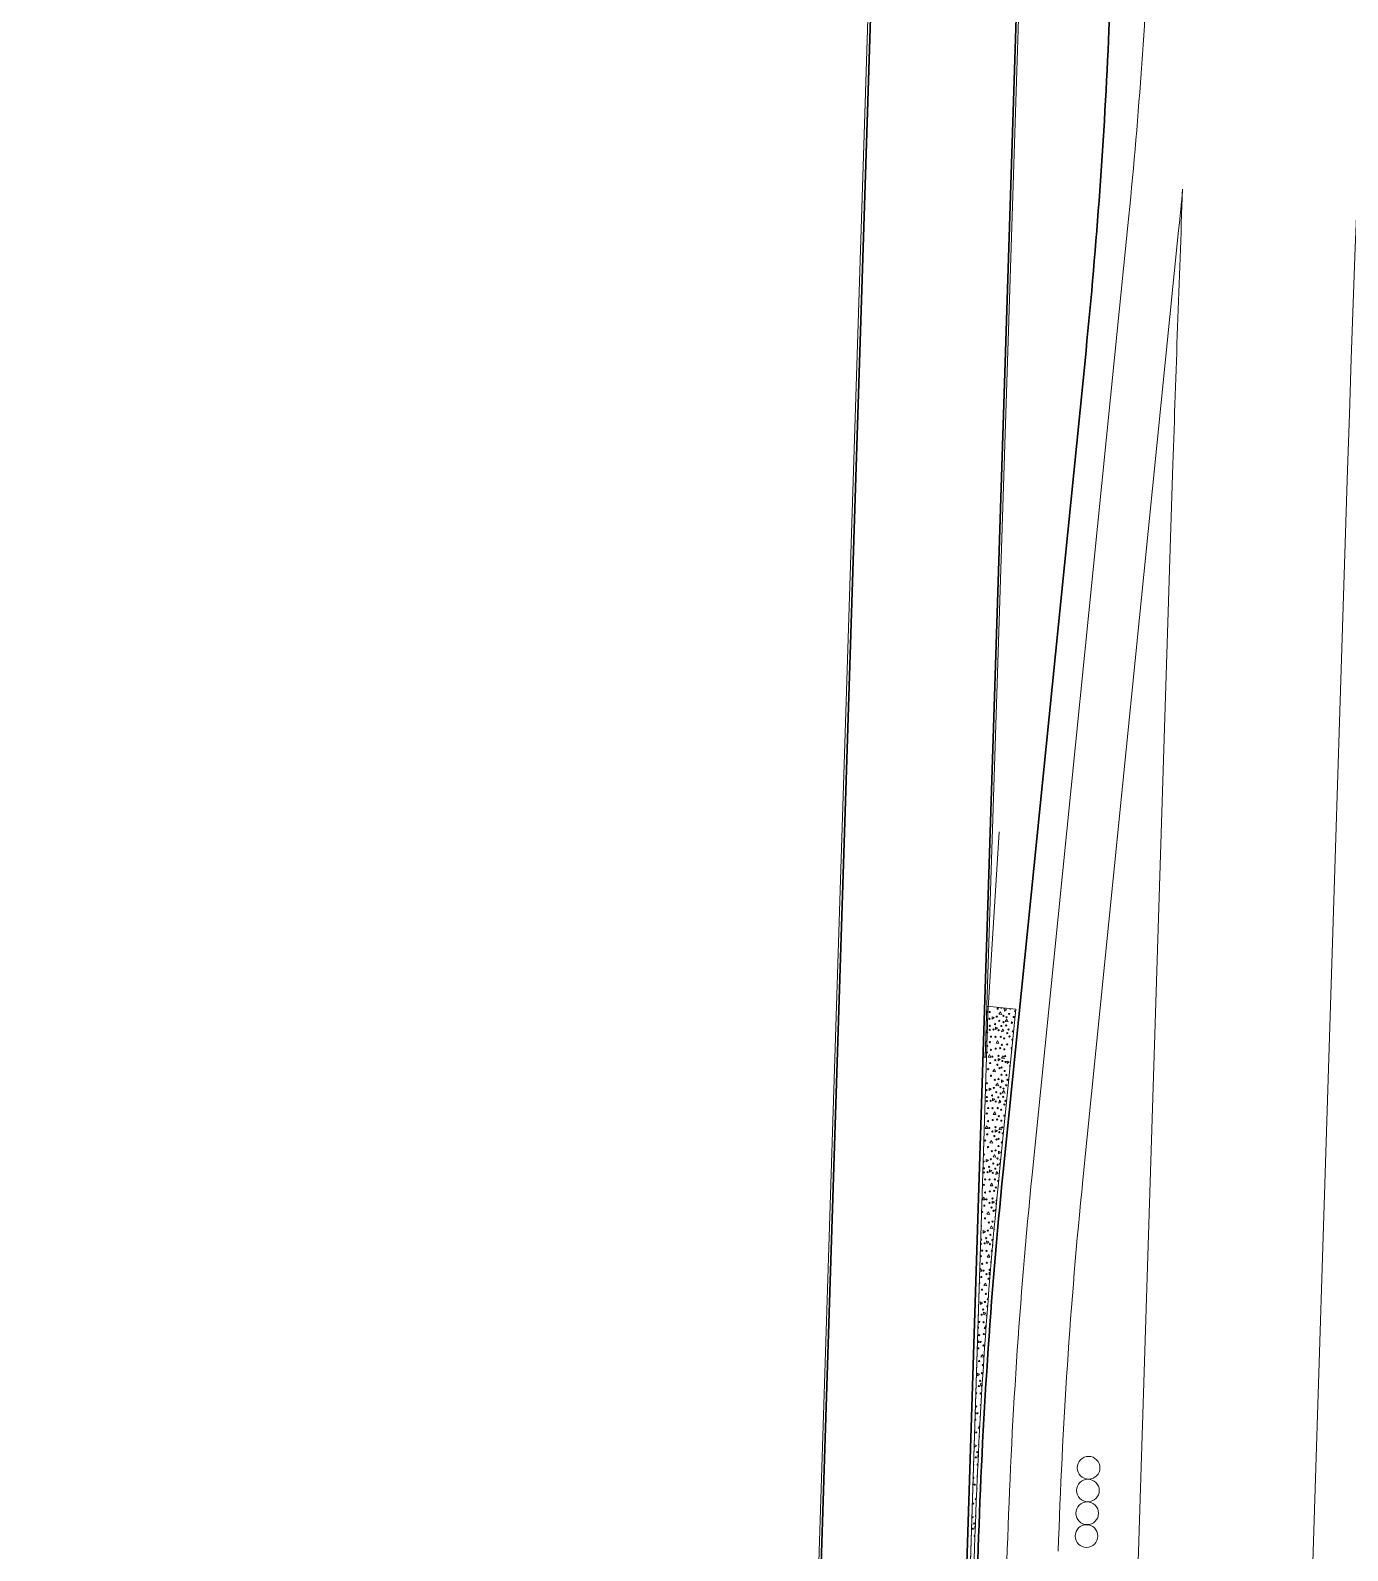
# Model space of a CAD drawing. Extents: x 2536801 to 2538856, y 7112140 to 7131569.
# Drawn here: x 2537846.6 to 2538208.4, y 7127806.4 to 7128223.8 of the extents above; entities that cross this region are included whole.
import ezdxf

# ---------------------------------------------------------------- set-up
doc = ezdxf.new("R2010")
doc.units = 0
doc.header["$LTSCALE"] = 100
doc.header["$MEASUREMENT"] = 0
for name, color, linetype, lineweight in [('D_BOC_FR', 3, 'Continuous', 13), ('D_CTB_1', 2, 'Continuous', 0), ('D_EOS_ML', 7, 'Continuous', 30), ('D_EOS_RMP', 1, 'Continuous', 30), ('D_EOT_ML', 7, 'Continuous', 13), ('D_EOT_RMP', 1, 'Continuous', 13), ('D_FOC_FR', 3, 'Continuous', 30), ('D_MBGF', 20, 'Continuous', 0), ('D_RIPRAP_1', 7, 'Continuous', 0)]:
    doc.layers.add(name, color=color, linetype=linetype, lineweight=lineweight)
doc.linetypes.add('mbgf', pattern='A,1,-0.5,[46,dgnlstyle-BGELINES.shx,S=0.008,R=0,X=0,Y=0],-0.5,1', length=3)

msp = doc.modelspace()

# ---------------------------------------------------------------- linework, layer by layer
at = {"layer": 'D_BOC_FR', "lineweight": 0}
for p, q in [((2538108.9, 7127941.85), (2538124.03, 7128416.69)), ((2538057.33, 7127621.02), (2538081.49, 7128379.53)), ((2538108.24, 7127941.87), (2538108.9, 7127941.85))]:
    msp.add_line(p, q, dxfattribs=at)
at = {"layer": 'D_CTB_1', "linetype": 'Continuous', "lineweight": 0, "ltscale": 0.025}
msp.add_line((2538094.91, 7127492.06), (2538109.24, 7127941.84), dxfattribs=at)
at = {"layer": 'D_CTB_1', "linetype": 'Continuous', "lineweight": 13}
for centre in [(2538137.28, 7127829.1), (2538137.08, 7127822.86), (2538136.89, 7127816.61), (2538136.69, 7127810.36)]:
    msp.add_circle(centre, 3.12, dxfattribs=at)
at = {"layer": 'D_EOS_ML', "extrusion": (0, 0, -1)}
msp.add_arc((-2549729.58, 7127736.07), 11597, 2.41046, 9.790869, dxfattribs=at)
at = {"layer": 'D_EOS_RMP'}
for p, q in [((2538136.56, 7128135.82), (2538113.8, 7127910.35)), ((2538096.91, 7127492), (2538106.94, 7127806.95))]:
    msp.add_line(p, q, dxfattribs=at)
at = {"layer": 'D_EOS_RMP', "extrusion": (0, 0, -1)}
for centre, start, end in [((-2536636.18, 7128287.24), 182.41046, 185.76287), ((-2539614.18, 7127758.92), 1.82493, 5.76287)]:
    msp.add_arc(centre, 1508, start, end, dxfattribs=at)
at = {"layer": 'D_EOT_ML'}
for p, q in [((2538066.91, 7125168.89), (2538160.45, 7128104.69)), ((2537846.56, 7116745.74), (2538208.43, 7128103.16))]:
    msp.add_line(p, q, dxfattribs=at)
at = {"layer": 'D_EOT_ML', "extrusion": (0, 0, -1)}
for radius, end in [(11527, 11.529987), (11575, 2.199125)]:
    msp.add_arc((-2549729.58, 7127736.07), radius, 1.824925, end, dxfattribs=at)
at = {"layer": 'D_EOT_RMP'}
for p, q in [((2538148.07, 7128170.29), (2538121.76, 7127909.54)), ((2538162, 7128168.88), (2538135.69, 7127908.14)), ((2538101.71, 7127391.59), (2538114.94, 7127806.69))]:
    msp.add_line(p, q, dxfattribs=at)
at = {"layer": 'D_EOT_RMP', "extrusion": (0, 0, -1)}
for centre, radius, start, end in [((-2536655.66, 7128320.9), 1500, 182.56128, 185.76287), ((-2536655.66, 7128320.9), 1514, 185.33111, 185.76287), ((-2539614.18, 7127758.92), 1500, 1.82493, 5.76287), ((-2539614.18, 7127758.92), 1486, 1.82493, 5.76287)]:
    msp.add_arc(centre, radius, start, end, dxfattribs=at)
at = {"layer": 'D_FOC_FR'}
for p, q in [((2538083.93, 7127179.11), (2538123.37, 7128416.71)), ((2538044.21, 7127188.57), (2538082.16, 7128379.39))]:
    msp.add_line(p, q, dxfattribs=at)
at = {"layer": 'D_MBGF', "linetype": 'mbgf', "lineweight": 13, "ltscale": 0.025}
for q in [(2538112.7, 7128003.74), (2538109.24, 7127941.84)]:
    msp.add_line((2538109.62, 7127953.83), q, dxfattribs=at)
at = {"layer": 'D_RIPRAP_1', "color": 7, "lineweight": 0, "flags": 128}
for points in [[(2538112.81, 7127910.45), (2538117.31, 7127955.08), (2538109.35, 7127955.89), (2538108.9, 7127941.85)], [(2538108.9, 7127941.85), (2538109.24, 7127941.84), (2538094.91, 7127492.06), (2538094.57, 7127492.08), (2538091.38, 7127391.92), (2538093.05, 7127391.87), (2538096.24, 7127492.02), (2538095.91, 7127492.03), (2538097.5, 7127542.01), (2538105.94, 7127806.98)]]:
    msp.add_lwpolyline(points, dxfattribs=at)
at = {"layer": 'D_RIPRAP_1', "color": 7, "linetype": 'Continuous', "lineweight": 0, "flags": 128}
for points in [[(2538109.3, 7127954.31), (2538109.4, 7127954.1), (2538109.29, 7127954.11)], [(2538116.19, 7127943.98), (2538116.07, 7127943.89), (2538116.03, 7127944.56), (2538116.24, 7127944.48)], [(2538113.01, 7127912.44), (2538112.74, 7127912.45), (2538113.06, 7127912.95)], [(2538112.08, 7127902.39), (2538111.76, 7127902.4), (2538112.14, 7127903.01)], [(2538110.98, 7127890.1), (2538110.94, 7127890.09), (2538111, 7127890.31)], [(2538107.37, 7127883.37), (2538107.64, 7127883.79), (2538107.98, 7127883.06), (2538107.36, 7127883.09)], [(2538110.29, 7127882.32), (2538110, 7127882.11), (2538109.96, 7127882.78), (2538110.32, 7127882.64)], [(2538109.68, 7127875.28), (2538109.38, 7127875.29), (2538109.72, 7127875.82)], [(2538109.16, 7127867.34), (2538108.59, 7127867.37), (2538109.03, 7127868.06), (2538109.18, 7127867.74)], [(2538106.76, 7127864.09), (2538106.83, 7127864.21), (2538107.17, 7127863.48), (2538106.74, 7127863.5)], [(2538108.13, 7127851.89), (2538107.65, 7127851.54), (2538107.61, 7127852.21), (2538108.14, 7127852)], [(2538107.85, 7127847.78), (2538107.78, 7127847.78), (2538107.86, 7127847.91)], [(2538106.13, 7127844.37), (2538106.35, 7127843.89), (2538106.12, 7127843.9)], [(2538107.37, 7127839.94), (2538106.9, 7127839.96), (2538107.33, 7127840.65), (2538107.4, 7127840.51)], [(2538107.03, 7127832.1), (2538106.83, 7127831.95), (2538106.8, 7127832.62), (2538107.05, 7127832.52)], [(2538105.49, 7127824.41), (2538105.54, 7127824.31), (2538105.49, 7127824.31)], [(2538106.52, 7127820.35), (2538106.08, 7127820.37), (2538106.52, 7127821.06), (2538106.55, 7127821)], [(2538105.22, 7127815.81), (2538105.67, 7127815.64), (2538105.2, 7127815.29)], [(2538106.18, 7127812.49), (2538106.02, 7127812.37), (2538105.98, 7127813.04), (2538106.2, 7127812.95)]]:
    msp.add_lwpolyline(points, dxfattribs=at)
for points in [[(2538113.41, 7127953.6), (2538112.64, 7127953.63), (2538113.08, 7127954.32)], [(2538114.16, 7127954.52), (2538114.12, 7127955.19), (2538114.74, 7127954.95)], [(2538110.78, 7127952.31), (2538110.74, 7127952.98), (2538111.36, 7127952.73)], [(2538111.71, 7127949.46), (2538111.67, 7127950.13), (2538112.29, 7127949.89)], [(2538114.02, 7127949.05), (2538113.38, 7127948.84), (2538113.59, 7127949.59)], [(2538115.15, 7127951.59), (2538114.37, 7127951.62), (2538114.81, 7127952.31)], [(2538112.62, 7127945.67), (2538111.84, 7127945.71), (2538112.28, 7127946.4)], [(2538110.42, 7127941.82), (2538109.64, 7127941.85), (2538110.08, 7127942.55)], [(2538112.44, 7127940.86), (2538112.4, 7127941.53), (2538113.02, 7127941.29)], [(2538114.16, 7127941.54), (2538113.38, 7127941.57), (2538113.82, 7127942.27)], [(2538111.74, 7127937.85), (2538110.96, 7127937.88), (2538111.4, 7127938.58)], [(2538114.9, 7127940.12), (2538114.86, 7127940.79), (2538115.48, 7127940.55)], [(2538109.97, 7127932.72), (2538109.93, 7127933.39), (2538110.55, 7127933.15)], [(2538112.6, 7127934.01), (2538111.82, 7127934.04), (2538112.26, 7127934.74)], [(2538113.34, 7127934.93), (2538113.31, 7127935.6), (2538113.92, 7127935.36)], [(2538114.33, 7127932), (2538113.56, 7127932.03), (2538113.99, 7127932.73)], [(2538110.9, 7127929.88), (2538110.86, 7127930.55), (2538111.48, 7127930.31)], [(2538113.2, 7127929.47), (2538112.57, 7127929.26), (2538112.77, 7127930.01)], [(2538111.81, 7127926.09), (2538111.03, 7127926.12), (2538111.47, 7127926.82)], [(2538109.61, 7127922.23), (2538108.83, 7127922.27), (2538109.27, 7127922.96)], [(2538111.63, 7127921.28), (2538111.59, 7127921.95), (2538112.21, 7127921.7)], [(2538113.35, 7127921.95), (2538112.57, 7127921.99), (2538113.01, 7127922.68)], [(2538110.92, 7127918.26), (2538110.15, 7127918.3), (2538110.59, 7127918.99)], [(2538112.53, 7127915.35), (2538112.49, 7127916.02), (2538113.11, 7127915.78)], [(2538109.15, 7127913.13), (2538109.12, 7127913.8), (2538109.73, 7127913.56)], [(2538111.79, 7127914.43), (2538111.01, 7127914.46), (2538111.45, 7127915.15)], [(2538110.08, 7127910.29), (2538110.05, 7127910.96), (2538110.66, 7127910.72)], [(2538112.39, 7127909.88), (2538111.75, 7127909.67), (2538111.96, 7127910.42)], [(2538108.79, 7127902.65), (2538108.02, 7127902.68), (2538108.45, 7127903.38)], [(2538111, 7127906.5), (2538110.22, 7127906.54), (2538110.66, 7127907.23)], [(2538110.11, 7127898.68), (2538109.33, 7127898.71), (2538109.77, 7127899.41)], [(2538110.81, 7127901.69), (2538110.78, 7127902.36), (2538111.39, 7127902.12)], [(2538110.97, 7127894.84), (2538110.2, 7127894.87), (2538110.64, 7127895.57)], [(2538108.34, 7127893.55), (2538108.3, 7127894.22), (2538108.92, 7127893.98)], [(2538109.27, 7127890.71), (2538109.24, 7127891.38), (2538109.85, 7127891.13)], [(2538110.18, 7127886.92), (2538109.41, 7127886.95), (2538109.85, 7127887.65)], [(2538109.3, 7127879.09), (2538108.52, 7127879.13), (2538108.96, 7127879.82)], [(2538107.53, 7127873.96), (2538107.49, 7127874.63), (2538108.11, 7127874.39)], [(2538108.46, 7127871.12), (2538108.42, 7127871.79), (2538109.04, 7127871.55)], [(2538108.49, 7127859.51), (2538107.71, 7127859.54), (2538108.15, 7127860.24)], [(2538106.72, 7127854.38), (2538106.68, 7127855.05), (2538107.3, 7127854.81)], [(2538105.9, 7127834.79), (2538105.87, 7127835.46), (2538106.48, 7127835.22)]]:
    msp.add_lwpolyline(points, close=True, dxfattribs=at)
at = {"layer": 'D_RIPRAP_1', "color": 7, "linetype": 'Continuous', "lineweight": 0}
for centre, radius in [((2538110.11, 7127954.28), 0.163), ((2538112.31, 7127955.2), 0.163), ((2538113.86, 7127953.22), 0.163), ((2538115.46, 7127953.73), 0.163), ((2538110.03, 7127952.4), 0.163), ((2538110.11, 7127949.35), 0.163), ((2538110.15, 7127950.49), 0.163), ((2538111.16, 7127949.47), 0.163), ((2538111.57, 7127950.91), 0.163), ((2538112.04, 7127952.99), 0.163), ((2538112.56, 7127949.29), 0.163), ((2538112.73, 7127951.83), 0.163), ((2538113.28, 7127950.41), 0.163), ((2538113.91, 7127951.49), 0.163), ((2538114.62, 7127950.57), 0.163), ((2538114.71, 7127952.81), 0.163), ((2538115.27, 7127949.45), 0.163), ((2538116.21, 7127951.32), 0.199), ((2538116.68, 7127952.88), 0.163), ((2538109.42, 7127948.6), 0.163), ((2538109.42, 7127944.97), 0.163), ((2538110.13, 7127945.97), 0.163), ((2538110.48, 7127947.48), 0.163), ((2538111.68, 7127947.44), 0.163), ((2538113.12, 7127947.46), 0.163), ((2538113.42, 7127945.23), 0.163), ((2538114.06, 7127947.02), 0.163), ((2538114.92, 7127945.37), 0.163), ((2538114.94, 7127948.43), 0.163), ((2538115.53, 7127947.52), 0.163), ((2538116.45, 7127948.95), 0.163), ((2538109.3, 7127943.16), 0.163), ((2538110.45, 7127943.87), 0.163), ((2538110.83, 7127941.99), 0.163), ((2538111.65, 7127941.03), 0.163), ((2538111.74, 7127944.18), 0.163), ((2538112.52, 7127942.22), 0.163), ((2538112.96, 7127944.32), 0.163), ((2538113.57, 7127940.82), 0.163), ((2538114.11, 7127944.02), 0.163), ((2538114.34, 7127942.17), 0.163), ((2538109.68, 7127938.55), 0.163), ((2538110.24, 7127940.25), 0.163), ((2538110.44, 7127936.76), 0.163), ((2538112.21, 7127939.78), 0.163), ((2538112.8, 7127938.82), 0.163), ((2538113.33, 7127937.05), 0.163), ((2538113.36, 7127939.01), 0.163), ((2538114.23, 7127938.05), 0.163), ((2538114.46, 7127940.55), 0.163), ((2538114.68, 7127936.92), 0.163), ((2538109.22, 7127932.82), 0.163), ((2538109.3, 7127934.69), 0.163), ((2538111.23, 7127933.4), 0.163), ((2538111.49, 7127935.62), 0.163), ((2538112.5, 7127935.86), 0.163), ((2538113.05, 7127933.63), 0.163), ((2538113.9, 7127933.23), 0.163), ((2538114.65, 7127934.14), 0.163), ((2538114.95, 7127935.62), 0.163), ((2538109.3, 7127929.76), 0.163), ((2538109.33, 7127930.91), 0.163), ((2538110.35, 7127929.89), 0.163), ((2538110.75, 7127931.33), 0.163), ((2538111.75, 7127929.7), 0.163), ((2538111.91, 7127932.25), 0.163), ((2538112.47, 7127930.83), 0.163), ((2538113.1, 7127931.9), 0.163), ((2538113.81, 7127930.98), 0.163), ((2538114.13, 7127928.85), 0.163), ((2538114.45, 7127929.87), 0.163), ((2538109.32, 7127926.39), 0.163), ((2538109.64, 7127924.28), 0.163), ((2538109.66, 7127927.9), 0.163), ((2538110.87, 7127927.86), 0.163), ((2538110.93, 7127924.6), 0.163), ((2538112.15, 7127924.74), 0.163), ((2538112.31, 7127927.88), 0.163), ((2538112.61, 7127925.64), 0.163), ((2538113.25, 7127927.44), 0.163), ((2538113.3, 7127924.43), 0.163), ((2538114.11, 7127925.78), 0.163), ((2538109.43, 7127920.66), 0.163), ((2538110.02, 7127922.41), 0.163), ((2538110.84, 7127921.45), 0.163), ((2538111.39, 7127920.19), 0.163), ((2538111.7, 7127922.64), 0.163), ((2538112.75, 7127921.24), 0.163), ((2538113.52, 7127922.59), 0.163), ((2538113.65, 7127920.96), 0.163), ((2538108.87, 7127918.97), 0.163), ((2538109.63, 7127917.17), 0.163), ((2538110.68, 7127916.03), 0.163), ((2538111.69, 7127916.27), 0.163), ((2538111.99, 7127919.23), 0.163), ((2538112.52, 7127917.46), 0.163), ((2538112.55, 7127919.42), 0.163), ((2538113.42, 7127918.46), 0.163), ((2538109.94, 7127911.74), 0.163), ((2538110.42, 7127913.82), 0.163), ((2538111.1, 7127912.66), 0.163), ((2538112.24, 7127914.05), 0.163), ((2538112.29, 7127912.32), 0.163), ((2538108.48, 7127910.18), 0.163), ((2538108.52, 7127911.32), 0.163), ((2538108.85, 7127908.31), 0.163), ((2538109.53, 7127910.3), 0.163), ((2538110.06, 7127908.27), 0.163), ((2538110.93, 7127910.12), 0.163), ((2538111.5, 7127908.29), 0.163), ((2538111.66, 7127911.24), 0.163), ((2538108.5, 7127906.8), 0.163), ((2538108.83, 7127904.7), 0.163), ((2538110.12, 7127905.01), 0.163), ((2538111.33, 7127905.15), 0.163), ((2538111.8, 7127906.06), 0.163), ((2538108.05, 7127899.38), 0.163), ((2538108.61, 7127901.07), 0.163), ((2538109.2, 7127902.82), 0.163), ((2538110.03, 7127901.86), 0.163), ((2538110.58, 7127900.6), 0.163), ((2538110.89, 7127903.05), 0.163), ((2538111.17, 7127899.65), 0.163), ((2538108.81, 7127897.59), 0.163), ((2538109.87, 7127896.44), 0.163), ((2538110.87, 7127896.69), 0.163), ((2538108.72, 7127890.72), 0.163), ((2538109.13, 7127892.16), 0.163), ((2538109.6, 7127894.23), 0.163), ((2538110.29, 7127893.08), 0.163), ((2538110.84, 7127891.66), 0.163), ((2538107.69, 7127887.22), 0.163), ((2538108.04, 7127888.73), 0.163), ((2538109.24, 7127888.69), 0.163), ((2538110.12, 7127890.53), 0.163), ((2538110.69, 7127888.71), 0.163), ((2538108.01, 7127885.11), 0.163), ((2538108.39, 7127883.24), 0.163), ((2538109.21, 7127882.28), 0.163), ((2538109.3, 7127885.42), 0.163), ((2538110.08, 7127883.47), 0.163), ((2538107.8, 7127881.49), 0.163), ((2538109.77, 7127881.02), 0.163), ((2538108, 7127878), 0.163), ((2538108.79, 7127874.64), 0.163), ((2538109.06, 7127876.86), 0.163), ((2538107.91, 7127871.13), 0.163), ((2538108.31, 7127872.57), 0.163), ((2538107.22, 7127869.14), 0.163), ((2538108.43, 7127869.1), 0.163), ((2538108.49, 7127865.84), 0.163), ((2538106.99, 7127861.9), 0.163), ((2538107.2, 7127865.52), 0.163), ((2538107.58, 7127863.65), 0.163), ((2538108.4, 7127862.69), 0.163), ((2538107.19, 7127858.42), 0.163), ((2538108.24, 7127857.27), 0.163), ((2538107.98, 7127855.06), 0.163), ((2538107.1, 7127851.55), 0.163), ((2538107.5, 7127852.99), 0.163), ((2538107.62, 7127849.52), 0.163), ((2538106.39, 7127845.94), 0.163), ((2538106.77, 7127844.07), 0.163), ((2538106.37, 7127838.83), 0.163), ((2538106.69, 7127833.4), 0.163), ((2538106.28, 7127831.96), 0.163), ((2538105.95, 7127824.48), 0.163), ((2538105.56, 7127819.25), 0.163), ((2538105.47, 7127812.38), 0.163), ((2538105.88, 7127813.82), 0.163)]:
    msp.add_circle(centre, radius, dxfattribs=at)
for centre, start, end in [((2538113.31, 7127955.44), 159.2668, 9.2075), ((2538115.76, 7127955.21), 162.6672, 5.807), ((2538117.11, 7127954.44), 30.906, 317.5682), ((2538116.36, 7127946.6), 47.4909, 300.9834), ((2538115.74, 7127939.48), 84.532, 263.9422), ((2538108.61, 7127925.38), 308.867, 47.4831), ((2538114.71, 7127927.94), 145.7984, 202.6759), ((2538108.41, 7127913.23), 238.5422, 117.8078), ((2538108.48, 7127915.11), 230.9221, 125.4279), ((2538113.09, 7127913.64), 70.3667, 278.1075), ((2538112.44, 7127907.85), 29.1417, 320.632), ((2538113, 7127911.4), 119.1968, 229.2775), ((2538111.73, 7127899.84), 37.133, 312.6407), ((2538111.94, 7127901.65), 57.1664, 292.6073), ((2538107.67, 7127895.52), 301.6894, 54.6607), ((2538111.71, 7127897.88), 94.2727, 255.501), ((2538107.67, 7127890.59), 244.1072, 112.2429), ((2538107.71, 7127891.74), 243.7004, 112.6497), ((2538107.59, 7127893.64), 309.7072, 46.6429), ((2538111.42, 7127894.46), 102.1567, 247.617), ((2538110.52, 7127885.57), 63.7025, 286.0712), ((2538107.24, 7127879.8), 275.0408, 81.3092), ((2538106.86, 7127871.01), 316.7361, 39.6139), ((2538106.89, 7127872.15), 316.1789, 40.1712), ((2538109.31, 7127870.95), 53.3014, 299.091), ((2538109.48, 7127873.49), 53.4788, 298.9136), ((2538106.88, 7127867.63), 265.6088, 90.7413), ((2538106.41, 7127849.56), 223.2525, 133.0976), ((2538107.68, 7127846.25), 58.3009, 294.0915), ((2538106.17, 7127842.32), 226.0264, 130.3236), ((2538107.59, 7127843.11), 101.8983, 250.4941), ((2538107.43, 7127837.69), 157.2772, 197.7538), ((2538107.16, 7127835.47), 81.6026, 273.4284), ((2538105.6, 7127829.97), 295.004, 61.346), ((2538106.81, 7127829.93), 32.0454, 322.9855), ((2538105.58, 7127826.35), 261.2767, 95.0733), ((2538106.86, 7127826.67), 111.3025, 243.7284), ((2538105.36, 7127822.73), 297.2809, 59.0692), ((2538106.78, 7127823.52), 131.7201, 223.3109), ((2538106.35, 7127815.89), 94.59, 260.4409), ((2538105.99, 7127810.35), 50.8135, 304.2174), ((2538106.05, 7127807.08), 126.5299, 228.5945)]:
    msp.add_arc(centre, 0.163, start, end, dxfattribs=at)
at = {"layer": 'D_RIPRAP_1', "color": 7, "lineweight": 0, "extrusion": (0, 0, -1)}
msp.add_arc((-2539614.18, 7127758.92), 1509, 1.82493, 5.76287, dxfattribs=at)

doc.saveas('drawing.dxf')
